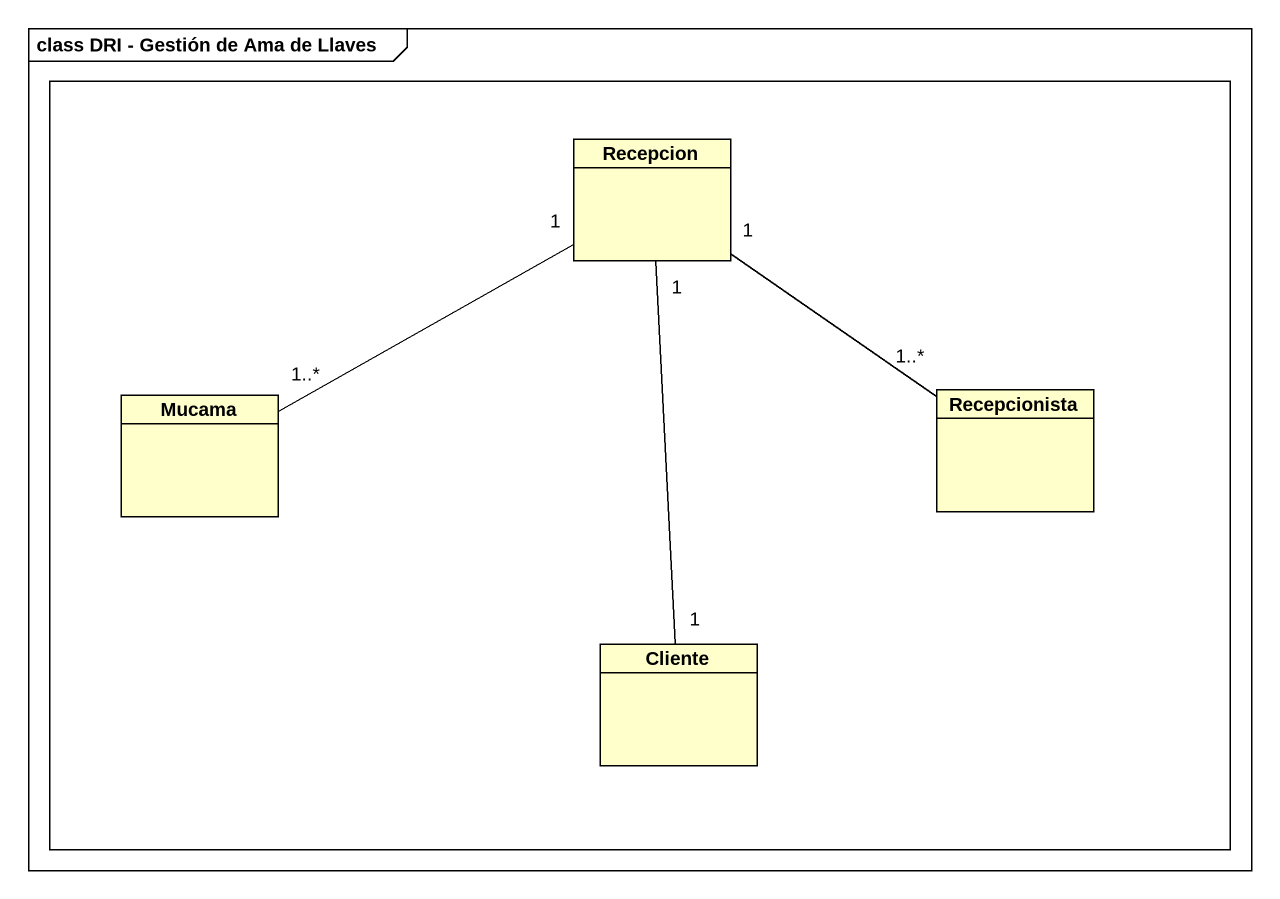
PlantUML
@startuml
mainframe class DRI - Gestión de Ama de Llaves
hide circle
hide empty members
rectangle " " as rectangle1 {
  class Recepcion
  class Mucama
  class Recepcionista
  class Cliente
}
Recepcion "1" -- "1..*" Recepcionista
Mucama "1..*" -right- "1" Recepcion
Cliente "1" -up- "1" Recepcion
@enduml
